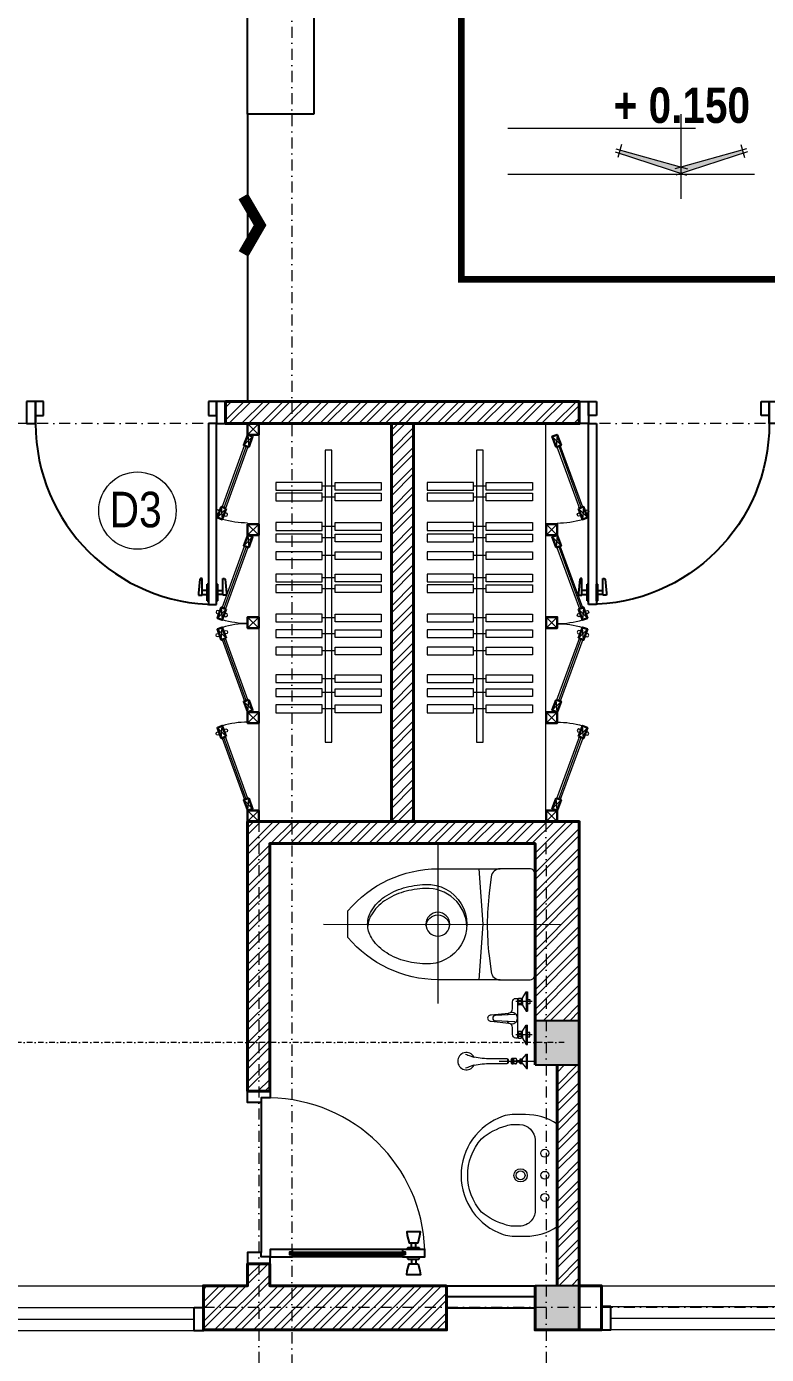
# Model space of a CAD drawing. Header units: millimetres. Extents: x 615730 to 2792744, y 139412 to 597571.
# Drawn here: x 1224327 to 1227674, y 237050 to 243057 of the extents above; entities that cross this region are included whole.
import ezdxf

# ---------------------------------------------------------------- set-up
doc = ezdxf.new("R2010")
doc.units = ezdxf.units.MM
doc.header["$MEASUREMENT"] = 0
doc.linetypes.add('DASHDOT', pattern=[1, 0.5, -0.25, 0, -0.25])
doc.linetypes.add('HIDDEN2', pattern=[0.1875, 0.125, -0.0625])
doc.layers.get('0').update_dxf_attribs({"lineweight": 5})
for name, color, linetype, lineweight in [('1L', 1, 'Continuous', 9), ('AN_0.20', 2, 'Continuous', 20), ('CHITIET', 144, 'Continuous', 5), ('HATCH', 42, 'Continuous', 5), ('Ncua', 121, 'Continuous', 18), ('net cat.', 1, 'Continuous', 35), ('NETNGOAITUONG', 1, 'Continuous', 40), ('NTHAY1', 61, 'Continuous', 25), ('TIM TRUC', 149, 'DASHDOT', 9), ('VATDUNG', 33, 'Continuous', 13), ('VLIEU', 250, 'Continuous', 9)]:
    doc.layers.add(name, color=color, linetype=linetype, lineweight=lineweight)
for name, color, linetype in [('AN_TEXT', 254, 'Continuous'), ('CUA', 132, 'Continuous'), ('DOORS', 1, 'Continuous'), ('NET MANH', 252, 'Continuous'), ('NETCAT', 4, 'Continuous'), ('SWING', 7, 'Continuous'), ('THBI-VS', 1, 'Continuous'), ('VL', 155, 'Continuous')]:
    doc.layers.add(name, color=color, linetype=linetype)
doc.styles.add('romans', font='romans.shx', dxfattribs={"height": 240})
doc.styles.get("Standard").update_dxf_attribs({"font": ''})
doc.styles.get('Standard').set_extended_font_data('VNI-Avo')
pattern_1 = [(45, (552952.06, -52550.75), (-44.194174, 44.194174), []), (45, (552952.06, -52519.5), (-44.194174, 44.194174), [])]

# ---------------------------------------------------------------- blocks, each defined once
blk = doc.blocks.new('08PDRR02')
at = {"color": 0, "linetype": 'ByBlock'}
for p, q in [((1, 0), (0, 0)), ((0, 0), (0, -1)), ((1, -1), (1, 0)), ((0, -1), (1, -1))]:
    blk.add_line(p, q, dxfattribs=at)
blk = doc.blocks.new('08PDNB02')
at = {"color": 0, "linetype": 'ByBlock'}
for p, q in [((1.25, -0.55), (1.25, 2.75)), ((1.25, 2.75), (1.54, 2.75)), ((1.54, 2.75), (1.69, 2.59)), ((0, -1.62), (0, 1.62)), ((0, 1.62), (0.25, 1.62)), ((0.25, -1.62), (0.25, 1.62)), ((0.25, 0.38), (1.25, 0.38)), ((1.69, 2.59), (1.95, -0.13)), ((0.25, -1.62), (0, -1.62)), ((1.25, -0.38), (0.25, -0.38)), ((1.95, -0.55), (1.25, -0.55)), ((1.95, -0.13), (1.95, -0.55))]:
    blk.add_line(p, q, dxfattribs=at)
blk = doc.blocks.new('*U45')
at = {"layer": 'DOORS', "color": 0, "linetype": 'Continuous', "ltscale": 200}
for p, q in [((0, 15), (0, 55)), ((900, 15), (900, 55)), ((0, -25), (0, -55)), ((900, -25), (900, -55))]:
    blk.add_line(p, q, dxfattribs=at)
at = {"layer": 'SWING', "color": 1, "linetype": 'Continuous', "ltscale": 200}
blk.add_arc((0, 55), 900, 0, 90, dxfattribs=at)
at = {"layer": 'DOORS', "color": 8, "linetype": 'Continuous', "ltscale": 200, "xscale": 25.4, "yscale": 25.4, "zscale": 25.4, "rotation": 180}
blk.add_blockref('08PDNB02', (0, 895), dxfattribs=at)
at = {"layer": 'DOORS', "color": 0, "linetype": 'Continuous', "ltscale": 200, "xscale": 900, "yscale": 39.99999999999999, "rotation": 90}
blk.add_blockref('08PDRR02', (0, 55), dxfattribs=at)
at = {"layer": 'DOORS', "color": 8, "linetype": 'Continuous', "ltscale": 200, "xscale": 25.4, "yscale": -25.4, "zscale": 25.4}
blk.add_blockref('08PDNB02', (40, 895), dxfattribs=at)
at = {"layer": 'DOORS', "color": 0, "linetype": 'Continuous', "ltscale": 200, "xscale": 45, "yscale": 110}
for p in [(-45, 55), (900, 55)]:
    blk.add_blockref('08PDRR02', p, dxfattribs=at)
at = {"layer": 'DOORS', "color": 1, "linetype": 'Continuous', "ltscale": 200, "xscale": 39.99999999999999, "yscale": 69.99999999999999}
for p in [(0, 15), (860, 15)]:
    blk.add_blockref('08PDRR02', p, dxfattribs=at)
blk = doc.blocks.new('CAO DO')
h = blk.add_hatch(color=256)
h.paths.add_polyline_path([(-240238.1, 272731.1), (-240241.8, 272717.8), (-239987.5, 272634.7), (-239987.5, 272661.1)])
h.paths.add_polyline_path([(-239733.2, 272717.8), (-239736.9, 272731.1), (-239987.5, 272661.1), (-239987.5, 272634.7)])
for p, q in [((-239987.5, 272531), (-239987.5, 272877.7)), ((-240045.9, 272818.5), (-239278.4, 272818.5)), ((-240258.3, 272723.2), (-239965.8, 272627.6)), ((-240255, 272735.8), (-239961.6, 272653.9)), ((-240231.8, 272753.4), (-240246.6, 272700.5)), ((-239720, 272735.8), (-240013.4, 272653.9)), ((-239716.7, 272723.2), (-240009.2, 272627.6)), ((-239743.2, 272753.4), (-239728.4, 272700.5)), ((-239987.5, 272603.5), (-239987.5, 272667.6)), ((-240287.5, 272631), (-239278.4, 272631))]:
    blk.add_line(p, q)
blk = doc.blocks.new('A$C15981CF1')
at = {"color": 8, "linetype": 'Continuous'}
for p, q in [((97.5, 611.2), (97.5, 88.8)), ((81, 101.2), (81, 598.8)), ((114.1, 101.2), (114.1, 598.7)), ((70.9, 60.7), (50.6, 60.7)), ((124.2, 60.7), (144.5, 60.7)), ((70.9, 40.5), (50.6, 40.5)), ((124.2, 40.5), (144.5, 40.5))]:
    blk.add_line(p, q, dxfattribs=at)
for points in [[(101.2, 740.5), (101.2, 801.3), (50.6, 801.3), (50.6, 700), (81, 700), (81, 740.5)], [(780, 740.5), (780, 801.3), (830.6, 801.3), (830.6, 700), (800.3, 700), (800.3, 740.5)], [(81, 598.8), (90.9, 598.8), (90.9, 611.2), (104.2, 611.2), (104.2, 598.7), (114.1, 598.7), (114.1, 700), (81, 700)], [(50.6, 30.4), (17.6, 21.8), (0, 20.2), (0, 81), (17.6, 79.4), (50.6, 70.9)], [(90.9, 88.8), (90.9, 101.2), (81, 101.2), (81, 0), (114.1, 0), (114.1, 101.3), (104.2, 101.3), (104.2, 88.8)], [(144.5, 30.4), (177.5, 21.8), (195.1, 20.2), (195.1, 81), (177.5, 79.4), (144.5, 70.9)]]:
    blk.add_lwpolyline(points, close=True, dxfattribs=at)
for points in [[(81, 78), (75.9, 78, 0.414214), (70.9, 72.9), (70.9, 29.7, 0.414214), (75.9, 24.6), (81, 24.6)], [(114.1, 78), (119.2, 78, -0.414214), (124.2, 72.9), (124.2, 29.7, -0.414214), (119.2, 24.6), (114.1, 24.6)]]:
    blk.add_lwpolyline(points, format="xyb", dxfattribs=at)
at = {"layer": '1L', "color": 8, "linetype": 'Continuous'}
for p, q in [((90.9, 611.2), (90.9, 88.8)), ((104.2, 611.2), (104.2, 88.8))]:
    blk.add_line(p, q, dxfattribs=at)
at = {"layer": '1L', "color": 8}
blk.add_arc((89.9, 710.1), 710.4, 271.94858, 359.18936, dxfattribs=at)
blk = doc.blocks.new('A$C1697067F')
at = {"layer": 'NETCAT', "color": 8, "linetype": 'Continuous'}
blk.add_blockref('A$C15981CF1', (0, 0), dxfattribs=at)
blk = doc.blocks.new('vtt2')
at = {"layer": 'VATDUNG'}
for p, q in [((-10.1, 0), (10.1, 0)), ((10.1, 0), (10.1, -10.1)), ((139.9, 0), (139.9, -10.1)), ((160.1, 0), (139.9, 0)), ((-43.6, -15.6), (-43.6, -11)), ((-43.6, -11), (43.6, -11)), ((-15.7, -33.5), (-43.6, -15.6)), ((-43.6, -15.6), (43.6, -15.6)), ((0, -33.5), (-15.7, -33.5)), ((-14.8, -50.8), (-14.8, -38.7)), ((-13, -36.7), (-13.6, -33.5)), ((-12.8, -36.7), (-9.6, -36.7)), ((10.1, -10.1), (-10.1, -10.1)), ((-9.1, -55.9), (-9.1, -52.7)), ((-6.9, -52.1), (-6.9, -37.3)), ((-4.3, -36.7), (4.3, -36.7)), ((4.3, -52.8), (-4.3, -52.8)), ((0, -33.5), (15.7, -33.5)), ((6.9, -52.1), (6.9, -37.3)), ((9.1, -55.9), (9.1, -52.7)), ((9.6, -36.7), (12.8, -36.7)), ((12.8, -52.8), (9.6, -52.8)), ((13, -36.7), (13.6, -33.5)), ((14.8, -38.7), (14.8, -50.8)), ((15.7, -33.5), (43.6, -15.6)), ((43.6, -15.6), (43.6, -11)), ((106.4, -15.6), (106.4, -11)), ((193.6, -11), (106.4, -11)), ((134.3, -33.5), (106.4, -15.6)), ((193.6, -15.6), (106.4, -15.6)), ((150, -33.5), (134.3, -33.5)), ((135.2, -38.7), (135.2, -50.8)), ((137, -36.7), (136.4, -33.5)), ((140.4, -36.7), (137.2, -36.7)), ((137.2, -52.8), (140.4, -52.8)), ((139.9, -10.1), (160.1, -10.1)), ((140.9, -55.9), (140.9, -52.7)), ((143.1, -52.1), (143.1, -37.3)), ((154.3, -36.7), (145.7, -36.7)), ((145.7, -52.8), (154.3, -52.8)), ((150, -33.5), (165.7, -33.5)), ((156.9, -52.1), (156.9, -37.3)), ((159.1, -55.9), (159.1, -52.7)), ((162.8, -36.7), (159.6, -36.7)), ((163, -36.7), (163.6, -33.5)), ((164.8, -50.8), (164.8, -38.7)), ((165.7, -33.5), (193.6, -15.6)), ((193.6, -15.6), (193.6, -11)), ((237.1, -15.3), (237.1, -11)), ((301.9, -11), (237.1, -11)), ((260.9, -34.8), (237.1, -15.3)), ((301.9, -15.3), (237.1, -15.3)), ((280.5, -36.6), (258.5, -36.6)), ((258.5, -43.3), (258.5, -36.6)), ((258.5, -43.3), (280.5, -43.3)), ((260.9, -34.8), (269.5, -34.8)), ((260.9, -45.1), (269.5, -45.1)), ((265.7, -59.9), (267.2, -47.3)), ((278.1, -34.8), (269.5, -34.8)), ((278.1, -45.1), (269.5, -45.1)), ((273.3, -59.9), (271.8, -47.3)), ((278.1, -34.8), (301.9, -15.3)), ((280.5, -43.3), (280.5, -36.6)), ((301.9, -15.3), (301.9, -11)), ((57.9, -68.1), (62.6, -155.9)), ((92.1, -68.1), (87.4, -155.9)), ((257, -65), (257, -78.4)), ((282, -65), (282, -78.4))]:
    blk.add_line(p, q, dxfattribs=at)
at = {"layer": 'VATDUNG', "linetype": 'Continuous'}
for p, q in [((0, 10.9), (0, -62.4)), ((150, 10.9), (150, -62.4)), ((269.5, -138.3), (269.5, 24)), ((259.5, -43.3), (259.5, -36.6)), ((260.5, -43.3), (260.5, -36.6)), ((261.5, -43.3), (261.5, -36.6)), ((262.5, -43.3), (262.5, -36.6)), ((263.5, -43.3), (263.5, -36.6)), ((264.5, -43.3), (264.5, -36.6)), ((265.5, -43.3), (265.5, -36.6)), ((266.5, -43.3), (266.5, -36.6)), ((267.5, -43.3), (267.5, -36.6)), ((268.5, -43.3), (268.5, -36.6)), ((269.5, -43.3), (269.5, -36.6)), ((270.5, -43.3), (270.5, -36.6)), ((271.5, -43.3), (271.5, -36.6)), ((272.5, -43.3), (272.5, -36.6)), ((273.5, -43.3), (273.5, -36.6)), ((274.5, -43.3), (274.5, -36.6)), ((275.5, -43.3), (275.5, -36.6)), ((276.5, -43.3), (276.5, -36.6)), ((277.5, -43.3), (277.5, -36.6)), ((278.5, -43.3), (278.5, -36.6)), ((279.5, -43.3), (279.5, -36.6)), ((262.9, -85.1), (262.9, -73.3)), ((276.1, -85.1), (276.1, -73.3))]:
    blk.add_line(p, q, dxfattribs=at)
at = {"layer": 'VATDUNG'}
for points in [[(-10.1, -10.1), (-10.1, 0)], [(160.1, -10.1), (160.1, 0)]]:
    blk.add_lwpolyline(points, dxfattribs=at)
for points in [[(-9.6, -52.8), (-12.8, -52.8, -0.414214), (-14.8, -50.8)], [(52.9, -94.7, -0.076151), (50, -87.5, 0.253452), (33.2, -78.4), (1.3, -78.4, -0.414214), (-14.7, -62.4), (-14.7, -55.9), (164.7, -55.9), (164.7, -62.4, -0.414214), (148.7, -78.4), (116.8, -78.4, 0.253452), (100, -87.5, -0.076151), (97.1, -94.7)], [(159.6, -52.8), (162.8, -52.8, 0.414214), (164.8, -50.8)], [(266, -57.5, 0.018576), (264.5, -57.8, 0.076901), (260.7, -59.4, 0.107156), (257.9, -62.2, 0.146395), (257, -65, 0.146395)], [(282, -65, 0.146395), (281.1, -62.2, 0.107156), (278.3, -59.4, 0.076901), (274.5, -57.8, 0.018576), (273, -57.5, 0.063925)], [(53.1, -96.3), (61.4, -174.7, 1.184895), (88.6, -174.7), (97, -94.9)], [(261.6, -99.8, 0.24616), (259.5, -102.6), (259.5, -176.9, -0.04738), (251, -252.2, 3.957386), (288, -252.2, -0.04738), (279.5, -176.9), (279.5, -102.6, 0.182299), (278.2, -100.3, 0.036518), (277.4, -96.9, 0.144549), (261.6, -96.9, 0.036518), (260.8, -100.3)], [(269.5, -70.5, 0.063925), (264.5, -71.2, 0.076901), (260.7, -72.8, 0.107156), (257.9, -75.6, 0.146395), (257, -78.4, 0.146395), (257.9, -81.2, 0.107156), (260.7, -83.9, 0.045668), (262.9, -85.1, 0.063925)], [(276.1, -85.1, 0.045668), (278.3, -83.9, 0.107156), (281.1, -81.2, 0.146395), (282, -78.4, 0.146395), (281.1, -75.6, 0.107156), (278.3, -72.8, 0.076901), (274.5, -71.2, 0.063925), (269.5, -70.5, 0.063925)]]:
    blk.add_lwpolyline(points, format="xyb", dxfattribs=at)
at = {"layer": 'VATDUNG', "linetype": 'Continuous'}
for points in [[(269.5, -72, 0.063925), (264.9, -72.6, 0.076901), (261.5, -74.1, 0.107156), (259.1, -76.4, 0.146395), (258.5, -78.4, 0.146395), (259.1, -80.3, 0.107156), (261.5, -82.7, 0.033209), (262.9, -83.4, 0.063925)], [(276.1, -83.4, 0.033209), (277.5, -82.7, 0.107156), (279.9, -80.3, 0.146395), (280.5, -78.4, 0.146395), (279.9, -76.4, 0.107156), (277.5, -74.1, 0.076901), (274.1, -72.6, 0.063925), (269.5, -72, 0.063925)]]:
    blk.add_lwpolyline(points, format="xyb", dxfattribs=at)
at = {"layer": 'VATDUNG'}
for centre, radius, start, end in [((-12.8, -38.7), 2, 90, 180), ((-22.8, -97.2), 61.9, 75.17338, 77.7048), ((-22.8, 7.7), 61.9, 282.2952, 284.82662), ((8.9, -97.2), 61.9, 102.2952, 104.82662), ((8.9, 7.7), 61.9, 255.17338, 257.7048), ((-8.9, -97.2), 61.9, 75.17338, 77.7048), ((-8.9, 7.7), 61.9, 282.2952, 284.82662), ((22.8, -97.2), 61.9, 102.2952, 104.82662), ((22.8, 7.7), 61.9, 255.17338, 257.7048), ((12.8, -38.7), 2, 0, 90), ((12.8, -50.8), 2, 270, 0), ((75, -81.6), 25.7, 346.81476, 193.18524), ((137.2, -38.7), 2, 90, 180), ((137.2, -50.8), 2, 180, 270), ((127.2, -97.2), 61.9, 75.17338, 77.7048), ((127.2, 7.7), 61.9, 282.2952, 284.82662), ((158.9, -97.2), 61.9, 102.2952, 104.82662), ((158.9, 7.7), 61.9, 255.17338, 257.7048), ((141.1, -97.2), 61.9, 75.17338, 77.7048), ((141.1, 7.7), 61.9, 282.2952, 284.82662), ((172.8, -97.2), 61.9, 102.2952, 104.82662), ((172.8, 7.7), 61.9, 255.17338, 257.7048), ((162.8, -38.7), 2, 0, 90), ((261.3, -36.3), 1.64, 104.04866, 187.50649), ((261.3, -43.6), 1.64, 172.49351, 255.95134), ((269.1, -43.3), 4.42, 204.18155, 274.5789), ((268, -60.2), 2.4, 173.05359, 247.30921), ((269.9, -43.3), 4.42, 265.4211, 335.81845), ((271, -60.2), 2.4, 292.69079, 6.94641), ((277.7, -36.3), 1.64, 352.49351, 75.95134), ((277.7, -43.6), 1.64, 284.04866, 7.50649), ((75, -81.6), 25.7, 210.60404, 233.59857), ((33.2, -98.4), 20, 6.01469, 10.67815), ((75, -81.6), 25.7, 306.40143, 329.39596), ((116.8, -98.4), 20, 169.32185, 173.98531), ((269.5, -126.6), 28, 73.54982, 106.45018), ((269.5, -56.7), 6.2, 247.30921, 292.69079), ((275.8, -103.2), 3.78, 49.83614, 63.82585), ((75, -155.3), 12.4, 183.07101, 356.92899), ((-23251, 9104.2), 25297.4, 338.19981, 338.25273), ((31.2, -193.6), 227.5, 340.69292, 344.59806), ((-141.1, -169.6), 400.7, 347.84108, 348.1128), ((680.1, -169.6), 400.7, 191.8872, 192.15892), ((507.8, -193.6), 227.5, 195.40194, 199.30708), ((23790, 9104.2), 25297.4, 201.74727, 201.80019)]:
    blk.add_arc(centre, radius, start, end, dxfattribs=at)
blk = doc.blocks.new('A$C2E0F34A2')
at = {"color": 126, "lineweight": 9}
for p, q in [((0, 0), (50, 50)), ((50, 0), (0, 50))]:
    blk.add_line(p, q, dxfattribs=at)
at = {"lineweight": 30}
blk.add_lwpolyline([(50, 50), (0, 50), (0, 0), (50, 0)], close=True, dxfattribs=at)
blk = doc.blocks.new('A$C53DA2F3A')
at = {"color": 126, "lineweight": 9}
for p, q in [((91, 51), (579, 229)), ((572, 248), (671, 240)), ((586, 209), (656, 279)), ((0, 39), (98, 31)), ((14, 0), (84, 70))]:
    blk.add_line(p, q, dxfattribs=at)
blk.add_lwpolyline([(96, 37), (584, 215), (574, 242), (86, 64)], close=True)
at = {"lineweight": 30}
for points in [[(586, 209), (671, 240), (656, 279), (572, 248)], [(98, 31), (14, 0), (0, 39), (84, 70)]]:
    blk.add_lwpolyline(points, close=True, dxfattribs=at)
for centre in [(609, 276), (633, 212)]:
    blk.add_circle(centre, 13.3)
at = {"color": 126, "lineweight": 9}
blk.add_arc((-10, 37), 710, 0.1773, 16.5715, dxfattribs=at)
blk = doc.blocks.new('A$C7FCA254A')
at = {"layer": 'VLIEU', "extrusion": (-1.22461e-16, 4.94336e-30, -1)}
for points in [[(-410.4, 570), (-409.8, 0)], [(-557.6, 484.3), (-571.6, 284.8), (-557.2, 85.3)], [(0, 285.4), (-851.7, 284.5)]]:
    blk.add_lwpolyline(points, dxfattribs=at)
for points in [[(-634.1, 85.3), (-409.9, 85.5, 0.218492), (-87, 237.8), (-87.1, 332.8, 0.218492), (-410.3, 484.5), (-634.5, 484.3)], [(-514.6, 277.8, -0.414259), (-365.1, 413.4, -0.060335), (-287.3, 401.1, -0.081386), (-219.1, 369.1, -0.106971), (-171.7, 318.9, -0.116903), (-158.6, 278.1, -0.116903)]]:
    blk.add_lwpolyline(points, format="xyb", dxfattribs=at)
for points in [[(-761.4, 108.9), (-761.8, 460.4, -0.414214), (-738, 484.2), (-634.5, 484.3, -0.379919), (-601.4, 455), (-594.5, 397.1, -0.059314), (-594.2, 172.5), (-601.1, 114.6, -0.379919), (-634.1, 85.3), (-737.6, 85.2, -0.414214)], [(-365.1, 427.6, 1.051391), (-364.8, 142.5, 0.060335), (-287, 154.9, 0.081386), (-218.9, 187, 0.106971), (-171.6, 237.3, 0.136416), (-158.3, 285.3, 0.136416), (-171.7, 333.2, 0.106971), (-219.1, 383.4, 0.081386), (-287.3, 415.4, 0.060335)]]:
    blk.add_lwpolyline(points, format="xyb", close=True, dxfattribs=at)
blk.add_circle((-410.1, 285), 42.8, dxfattribs=at)
blk.add_arc((-410.1, 275.5), 42.8, 6.4388, 173.68, dxfattribs=at)
blk = doc.blocks.new('A$C27AD62B1')
at = {"layer": 'NETCAT', "rotation": 90}
blk.add_blockref('A$C7FCA254A', (570, 0), dxfattribs=at)
blk = doc.blocks.new('LAV3')
at = {"color": 0, "linetype": 'ByBlock'}
for points in [[(-275, -203.4, 0.073543), (-267, -244.9, 0.712116), (267.1, -244.4, 0.073543), (275, -202.9), (275, -143.5, 0.151566), (231.8, 0), (-231.8, 0, 0.152056), (-275, -144)], [(166, -342.6, -0.374236), (-165.7, -342.9, -0.103818), (-224.5, -230, -0.071348), (-230, -202.3), (-230, -170, -0.399589), (-160, -99.9), (151.7, -99.9, -0.433457), (230, -169.6), (230, -201.9, -0.071348), (224.6, -229.6, -0.103818)]]:
    blk.add_lwpolyline(points, format="xyb", close=True, dxfattribs=at)
for centre, radius in [((-100.1, -56), 18), ((-0.1, -55.9), 18), ((99.9, -55.9), 18), ((0, -165.5), 30), ((0, -165.5), 20)]:
    blk.add_circle(centre, radius, dxfattribs=at)

msp = doc.modelspace()

# ---------------------------------------------------------------- hatches: boundary and pattern name
at = {"layer": 'VLIEU', "ltscale": 10}
h = msp.add_hatch(dxfattribs=at)
h.set_pattern_fill('STEEL', color=256, scale=500, style=0)
h.set_pattern_definition(pattern_1)
h.paths.add_polyline_path([(1226077.1, 241260.8), (1225977.1, 241260.8), (1225977.1, 239460.8), (1226077.1, 239460.8)])
h.paths.add_polyline_path([(1226827.1, 241360.8), (1225227.1, 241360.8), (1225227.1, 241260.8), (1226627.1, 241260.8), (1226727.1, 241260.8), (1226827.1, 241260.8)])
h = msp.add_hatch(dxfattribs=at)
h.set_pattern_fill('STEEL', color=256, scale=500, style=0)
h.set_pattern_definition(pattern_1)
h.paths.add_polyline_path([(1225427.1, 239360.8), (1226627.1, 239360.8), (1226627.1, 239212.1, -0.000071), (1226627.1, 239212.1), (1226627.1, 238802.6), (1226627.1, 238559.7), (1226827.1, 238559.7), (1226827.1, 239460.8), (1225327.1, 239460.8), (1225327.1, 238240.8), (1225427.1, 238240.8)])
h.paths.add_polyline_path([(1226827.1, 238359.7), (1226727, 238359.7), (1226727, 238037.6, -0.071668), (1226728.1, 238030.5, -0.071598), (1226727, 238023.5), (1226727.1, 237887.5, -0.070921), (1226728.1, 237880.5, -0.070851), (1226727.1, 237873.5), (1226727.1, 237737.4, -0.070166), (1226728.1, 237730.5, -0.070096), (1226727.1, 237723.6), (1226727.1, 237360.8), (1226827.1, 237360.8), (1226827.1, 237360.8)])
h = msp.add_hatch(dxfattribs=at)
h.set_pattern_fill('STEEL', color=256, scale=500, style=0)
h.set_pattern_definition(pattern_1)
h.paths.add_polyline_path([(1226227.1, 237360.8), (1225427.1, 237360.8), (1225427.1, 237460.8), (1225327.1, 237460.8), (1225327.1, 237360.8), (1225127.1, 237360.8), (1225127.1, 237160.8), (1226227.1, 237160.8)])

# ---------------------------------------------------------------- linework, layer by layer
at = {"layer": 'AN_0.20', "color": 3}
msp.add_circle((1224828.6, 240867.2), 175, dxfattribs=at)
at = {"layer": 'CUA'}
for points in [[(1225084.9, 237262.6), (1225127.1, 237262.6), (1225127.1, 237156.9), (1225084.9, 237156.9), (1225084.9, 237262.6)], [(1226969.4, 237266.5), (1226927.1, 237266.5), (1226927.1, 237160.8), (1226969.4, 237160.8), (1226969.4, 237266.5)]]:
    msp.add_lwpolyline(points, dxfattribs=at)
at = {"layer": 'HATCH', "color": 9}
msp.add_lwpolyline([(1225308.3, 242028.6, 50, 50, 0), (1225383.3, 242158.5, 50, 50, 0), (1225307.3, 242288.4, 50, 50, 0), (1225383.3, 242158.5, 0, 0, 0), (1225233.8, 242158.5, 0, 0, 0)], format="xyseb", dxfattribs=at)
at = {"layer": 'net cat.', "color": 6, "linetype": 'HIDDEN2', "ltscale": 5000}
msp.add_line((1226293.8, 241913.7), (1239965.7, 241913.7), dxfattribs=at)
at = {"layer": 'net cat.', "color": 6, "linetype": 'HIDDEN2', "ltscale": 5000, "const_width": 30}
msp.add_lwpolyline([(1214131.7, 243660.8), (1226293.8, 243660.8), (1226293.8, 241913.7), (1239965.7, 241913.7)], dxfattribs=at)
at = {"layer": 'NET MANH'}
for points in [[(1226627, 238359.7), (1226827, 238359.7), (1226827, 238559.7), (1226627, 238559.7)], [(1226627, 237160.8), (1226827, 237160.8), (1226827, 237360.8), (1226627, 237360.8)]]:
    msp.add_lwpolyline(points, close=True, dxfattribs=at)
for points in [[(1226627.1, 238559.7), (1226827.1, 238559.7), (1226627.1, 238359.7), (1226827.1, 238359.7)], [(1226627.1, 237360.8), (1226827.1, 237360.8), (1226627.1, 237160.8), (1226827.1, 237160.8)]]:
    msp.add_solid(points, dxfattribs=at)
at = {"layer": 'NETNGOAITUONG'}
for p, q in [((1225977.1, 239460.8), (1225977.1, 241260.8)), ((1226077.1, 239460.8), (1226077.1, 241260.8)), ((1226727, 238359.7), (1226727.1, 237360.8))]:
    msp.add_line(p, q, dxfattribs=at)
for points in [[(1225227.1, 241260.8), (1226627.1, 241260.8), (1226627.1, 241260.8), (1226727.1, 241260.8), (1226727.1, 241260.8), (1226827.1, 241260.8), (1226827.1, 241360.8), (1225227.1, 241360.8), (1225227.1, 241260.8), (1225227.1, 241260.8)], [(1226827.1, 237360.8), (1226827.1, 237360.8), (1226827.1, 237360.8), (1226827.1, 239460.8), (1225327.1, 239460.8), (1225327.1, 238240.8), (1225427.1, 238240.8), (1225427.1, 239360.8), (1226627.1, 239360.8), (1226627.1, 238359.7)], [(1226227.1, 237360.8), (1225427.1, 237360.8), (1225427.1, 237460.8), (1225327.1, 237460.8), (1225327.1, 237360.8), (1225127.1, 237360.8), (1225127.1, 237160.8)], [(1225127.1, 237160.8), (1226227.1, 237160.8), (1226227.1, 237360.8)], [(1226227.1, 237360.8), (1225427.1, 237360.8)], [(1226627.1, 237362.4), (1226627.1, 237160.8), (1226927.1, 237160.8), (1226927.1, 237360.8), (1226827.1, 237360.8), (1226827, 237160.8)], [(1226627.1, 237161.9), (1226627.1, 237161.9)]]:
    msp.add_lwpolyline(points, dxfattribs=at)
at = {"layer": 'TIM TRUC', "ltscale": 100}
for p, q in [((1225527.6, 249963.2), (1225527.6, 235266.9)), ((1226627.1, 241260.8, -0.1), (1217067.1, 241260.8, -0.1)), ((1239481.2, 241260.8, -0.1), (1226727.1, 241260.8, -0.1)), ((1225377.1, 239463.7), (1225377.1, 235832.9)), ((1226676.5, 239463.7), (1226677.1, 235266.9)), ((1225127.1, 237263.7), (1230827.1, 237263.7))]:
    msp.add_line(p, q, dxfattribs=at)
at = {"layer": 'TIM TRUC', "ltscale": 50}
msp.add_line((1226758.9, 238460.8, -0.1), (1219827.2, 238460.8, -0.1), dxfattribs=at)
at = {"layer": 'VATDUNG'}
for points in [[(1225678.3, 241140.7), (1225678.3, 239820.4), (1225708.3, 239820.4), (1225708.3, 241140.7)], [(1226362.6, 241140.7), (1226362.6, 239820.4), (1226392.6, 239820.4), (1226392.6, 241140.7)], [(1225664.3, 240960.2), (1225664.3, 240995.1), (1225455.1, 240995.1), (1225455.1, 240960.2)], [(1225931.6, 240995.1), (1225931.6, 240960.2), (1225722.4, 240960.2), (1225722.4, 240995.1)], [(1226348.5, 240960.2), (1226348.5, 240995.1), (1226139.3, 240995.1), (1226139.3, 240960.2)], [(1226615.8, 240995.1), (1226615.8, 240960.2), (1226406.6, 240960.2), (1226406.6, 240995.1)], [(1225664.3, 240911.1), (1225664.3, 240946), (1225455.1, 240946), (1225455.1, 240911.1)], [(1225931.6, 240946), (1225931.6, 240911.1), (1225722.4, 240911.1), (1225722.4, 240946)], [(1226348.5, 240911.1), (1226348.5, 240946), (1226139.3, 240946), (1226139.3, 240911.1)], [(1226615.8, 240946), (1226615.8, 240911.1), (1226406.6, 240911.1), (1226406.6, 240946)], [(1225664.3, 240777.9), (1225664.3, 240812.8), (1225455.1, 240812.8), (1225455.1, 240777.9)], [(1225664.3, 240726.6), (1225664.3, 240761.4), (1225455.1, 240761.4), (1225455.1, 240726.6)], [(1225931.6, 240812.8), (1225931.6, 240777.9), (1225722.4, 240777.9), (1225722.4, 240812.8)], [(1225931.6, 240761.4), (1225931.6, 240726.6), (1225722.4, 240726.6), (1225722.4, 240761.4)], [(1226348.5, 240777.9), (1226348.5, 240812.8), (1226139.3, 240812.8), (1226139.3, 240777.9)], [(1226348.5, 240726.6), (1226348.5, 240761.4), (1226139.3, 240761.4), (1226139.3, 240726.6)], [(1226615.8, 240812.8), (1226615.8, 240777.9), (1226406.6, 240777.9), (1226406.6, 240812.8)], [(1226615.8, 240761.4), (1226615.8, 240726.6), (1226406.6, 240726.6), (1226406.6, 240761.4)], [(1225664.3, 240646.1), (1225664.3, 240681), (1225455.1, 240681), (1225455.1, 240646.1)], [(1225931.6, 240681), (1225931.6, 240646.1), (1225722.4, 240646.1), (1225722.4, 240681)], [(1226348.5, 240646.1), (1226348.5, 240681), (1226139.3, 240681), (1226139.3, 240646.1)], [(1226615.8, 240681), (1226615.8, 240646.1), (1226406.6, 240646.1), (1226406.6, 240681)], [(1225664.3, 240545.6), (1225664.3, 240580.5), (1225455.1, 240580.5), (1225455.1, 240545.6)], [(1225931.6, 240580.5), (1225931.6, 240545.6), (1225722.4, 240545.6), (1225722.4, 240580.5)], [(1226348.5, 240545.6), (1226348.5, 240580.5), (1226139.3, 240580.5), (1226139.3, 240545.6)], [(1226615.8, 240580.5), (1226615.8, 240545.6), (1226406.6, 240545.6), (1226406.6, 240580.5)], [(1225664.3, 240496.5), (1225664.3, 240531.3), (1225455.1, 240531.3), (1225455.1, 240496.5)], [(1225931.6, 240531.3), (1225931.6, 240496.5), (1225722.4, 240496.5), (1225722.4, 240531.3)], [(1226348.5, 240496.5), (1226348.5, 240531.3), (1226139.3, 240531.3), (1226139.3, 240496.5)], [(1226615.8, 240531.3), (1226615.8, 240496.5), (1226406.6, 240496.5), (1226406.6, 240531.3)], [(1225664.3, 240364.7), (1225664.3, 240399.5), (1225455.1, 240399.5), (1225455.1, 240364.7)], [(1225931.6, 240399.5), (1225931.6, 240364.7), (1225722.4, 240364.7), (1225722.4, 240399.5)], [(1226348.5, 240364.7), (1226348.5, 240399.5), (1226139.3, 240399.5), (1226139.3, 240364.7)], [(1226615.8, 240399.5), (1226615.8, 240364.7), (1226406.6, 240364.7), (1226406.6, 240399.5)], [(1225664.3, 240293.2), (1225664.3, 240328), (1225455.1, 240328), (1225455.1, 240293.2)], [(1225931.6, 240328), (1225931.6, 240293.2), (1225722.4, 240293.2), (1225722.4, 240328)], [(1226348.5, 240293.2), (1226348.5, 240328), (1226139.3, 240328), (1226139.3, 240293.2)], [(1226615.8, 240328), (1226615.8, 240293.2), (1226406.6, 240293.2), (1226406.6, 240328)], [(1225664.3, 240215), (1225664.3, 240249.9), (1225455.1, 240249.9), (1225455.1, 240215)], [(1225931.6, 240249.9), (1225931.6, 240215), (1225722.4, 240215), (1225722.4, 240249.9)], [(1226348.5, 240215), (1226348.5, 240249.9), (1226139.3, 240249.9), (1226139.3, 240215)], [(1226615.8, 240249.9), (1226615.8, 240215), (1226406.6, 240215), (1226406.6, 240249.9)], [(1225664.3, 240089.4), (1225664.3, 240124.3), (1225455.1, 240124.3), (1225455.1, 240089.4)], [(1225931.6, 240124.3), (1225931.6, 240089.4), (1225722.4, 240089.4), (1225722.4, 240124.3)], [(1226348.5, 240089.4), (1226348.5, 240124.3), (1226139.3, 240124.3), (1226139.3, 240089.4)], [(1226615.8, 240124.3), (1226615.8, 240089.4), (1226406.6, 240089.4), (1226406.6, 240124.3)], [(1225664.3, 240026.9), (1225664.3, 240061.8), (1225455.1, 240061.8), (1225455.1, 240026.9)], [(1225931.6, 240061.8), (1225931.6, 240026.9), (1225722.4, 240026.9), (1225722.4, 240061.8)], [(1226348.5, 240026.9), (1226348.5, 240061.8), (1226139.3, 240061.8), (1226139.3, 240026.9)], [(1226615.8, 240061.8), (1226615.8, 240026.9), (1226406.6, 240026.9), (1226406.6, 240061.8)], [(1225664.3, 239953.2), (1225664.3, 239988), (1225455.1, 239988), (1225455.1, 239953.2)], [(1225931.6, 239988), (1225931.6, 239953.2), (1225722.4, 239953.2), (1225722.4, 239988)], [(1226348.5, 239953.2), (1226348.5, 239988), (1226139.3, 239988), (1226139.3, 239953.2)], [(1226615.8, 239988), (1226615.8, 239953.2), (1226406.6, 239953.2), (1226406.6, 239988)]]:
    msp.add_lwpolyline(points, close=True, dxfattribs=at)
for points in [[(1225722.4, 240977.7), (1225664.3, 240977.7)], [(1226406.6, 240977.7), (1226348.5, 240977.7)], [(1225722.4, 240928.5), (1225664.3, 240928.5)], [(1226406.6, 240928.5), (1226348.5, 240928.5)], [(1225722.4, 240795.4), (1225664.3, 240795.4)], [(1226406.6, 240795.4), (1226348.5, 240795.4)], [(1225722.4, 240744), (1225664.3, 240744)], [(1226406.6, 240744), (1226348.5, 240744)], [(1225722.4, 240663.6), (1225664.3, 240663.6)], [(1226406.6, 240663.6), (1226348.5, 240663.6)], [(1225722.4, 240563.1), (1225664.3, 240563.1)], [(1225722.4, 240513.9), (1225664.3, 240513.9)], [(1226406.6, 240563.1), (1226348.5, 240563.1)], [(1226406.6, 240513.9), (1226348.5, 240513.9)], [(1225722.4, 240382.1), (1225664.3, 240382.1)], [(1226406.6, 240382.1), (1226348.5, 240382.1)], [(1225722.4, 240310.6), (1225664.3, 240310.6)], [(1226406.6, 240310.6), (1226348.5, 240310.6)], [(1225722.4, 240232.4), (1225664.3, 240232.4)], [(1226406.6, 240232.4), (1226348.5, 240232.4)], [(1225722.4, 240106.9), (1225664.3, 240106.9)], [(1226406.6, 240106.9), (1226348.5, 240106.9)], [(1225722.4, 240044.3), (1225664.3, 240044.3)], [(1226406.6, 240044.3), (1226348.5, 240044.3)], [(1225722.4, 239970.6), (1225664.3, 239970.6)], [(1226406.6, 239970.6), (1226348.5, 239970.6)]]:
    msp.add_lwpolyline(points, dxfattribs=at)
at = {"layer": 'VL', "ltscale": 10}
for p, q in [((1225326.6, 242660.4), (1225326.6, 241360.8)), ((1225387.9, 238190.2), (1225387.9, 237511.4)), ((1226227.1, 237360.8), (1226627.1, 237360.8)), ((1226227.1, 237311.8), (1226627.1, 237311.8)), ((1226227.1, 237260.8), (1226627.1, 237260.8))]:
    msp.add_line(p, q, dxfattribs=at)
msp.add_lwpolyline([(1225626.6, 242660.4), (1225326.6, 242660.4), (1225326.6, 245560.8), (1225626.6, 245560.8), (1225626.6, 242660.4)], dxfattribs=at)
at = {"layer": 'VLIEU', "ltscale": 10}
for p, q in [((1226676.5, 239460.8), (1226676.5, 241260.8)), ((1225377.1, 241210.8), (1225377.1, 239510.8)), ((1223867.1, 237360.8), (1225127.1, 237360.8)), ((1226927.1, 237360.8), (1228187.1, 237360.8)), ((1223909.4, 237209.7), (1225084.9, 237209.7)), ((1226969.4, 237213.7), (1228144.9, 237213.7))]:
    msp.add_line(p, q, dxfattribs=at)
for points in [[(1223909.4, 237262.6), (1225084.9, 237262.6), (1225084.9, 237156.9), (1223909.4, 237156.9)], [(1226969.4, 237266.5), (1228144.9, 237266.5), (1228144.9, 237160.8), (1226969.4, 237160.8)]]:
    msp.add_lwpolyline(points, close=True, dxfattribs=at)

# ---------------------------------------------------------------- block references
at = {"xscale": -1.105920000001788, "yscale": 1.105920000001788, "zscale": 1.10592}
msp.add_blockref('CAO DO', (961881.2, -59120.3), dxfattribs=at)
at = {"layer": 'CHITIET', "xscale": 1.260000000009313, "yscale": 1.260000000009313, "zscale": 1.260000000009313, "rotation": 270}
msp.add_blockref('A$C27AD62B1', (1225670.4, 239355.3), dxfattribs=at)
at = {"layer": 'Ncua'}
for p, rotation in [((1225327.1, 241260.8), 270), ((1225327.1, 240806), 270), ((1225327.1, 240385.8), 270), ((1225327.1, 240385.8), 270), ((1226727.1, 239906), 90), ((1226727.1, 239906), 90), ((1226727.1, 239460.8), 90)]:
    msp.add_blockref('A$C2E0F34A2', p, dxfattribs=dict(at, rotation=rotation))
at = {"layer": 'Ncua', "yscale": 0.5711160327773541}
for p, xscale, zscale, rotation in [((1225349.5, 241210.8), -0.5711160327773541, 0.57111603279025, 90), ((1226704.7, 241210.8), 0.5711160327773541, 0.5711160327773541, 270), ((1225349.5, 240756), -0.5711160327773541, 0.57111603279025, 90), ((1226704.7, 240756), 0.5711160327773541, 0.5711160327773541, 270), ((1225349.5, 239956), 0.5711160327773541, 0.5711160327773541, 90), ((1226704.7, 239956), -0.5711160327773541, 0.57111603279025, 270), ((1225349.5, 239510.8), 0.5711160327773541, 0.5711160327773541, 90), ((1226704.7, 239510.8), -0.5711160327773541, 0.57111603279025, 270)]:
    msp.add_blockref('A$C53DA2F3A', p, dxfattribs=dict(at, xscale=xscale, zscale=zscale, rotation=rotation))
at = {"layer": 'Ncua', "xscale": -1}
for p, rotation in [((1226727.1, 240806), 90), ((1226727.1, 240385.8), 90), ((1225327.1, 239906), 270), ((1225327.1, 239906), 270), ((1225327.1, 239460.8), 270), ((1225327.1, 239460.8), 270)]:
    msp.add_blockref('A$C2E0F34A2', p, dxfattribs=dict(at, rotation=rotation))
at = {"layer": 'NETCAT', "linetype": 'Continuous', "rotation": 90}
msp.add_blockref('A$C1697067F', (1226128.4, 237410.2), dxfattribs=at)
at = {"layer": 'NTHAY1', "yscale": 0.9090857494156808, "rotation": 180}
for p, xscale, zscale in [((1225186.2, 241310.8), 0.9090857494156808, 0.9090857494156808), ((1226868.1, 241310.8), -0.9090857494156808, 0.9090857494239059)]:
    msp.add_blockref('*U45', p, dxfattribs=dict(at, xscale=xscale, zscale=zscale))
at = {"layer": 'THBI-VS', "rotation": 270}
msp.add_blockref('vtt2', (1226603.1, 238646.3), dxfattribs=at)
at = {"layer": 'VATDUNG', "rotation": 270}
msp.add_blockref('LAV3', (1226727.1, 237860.3), dxfattribs=at)

# ---------------------------------------------------------------- texts
at = {"layer": 'AN_TEXT', "ltscale": 2, "insert": (1224820.7, 240952.5), "char_height": 160.8, "width": 121.15, "attachment_point": 2, "style": 'romans'}
msp.add_mtext('{\\fVNI-Helve-Condense|b0|i0|c0|p2;D3}', dxfattribs=at)
at = {"layer": 'NTHAY1', "insert": (1227599.3, 242781), "char_height": 160, "width": 11369.12, "attachment_point": 3}
msp.add_mtext('{\\fVNI-Helve-Condense|b1|i0|c0|p2;+ 0.150}', dxfattribs=at)

doc.saveas('drawing.dxf')
